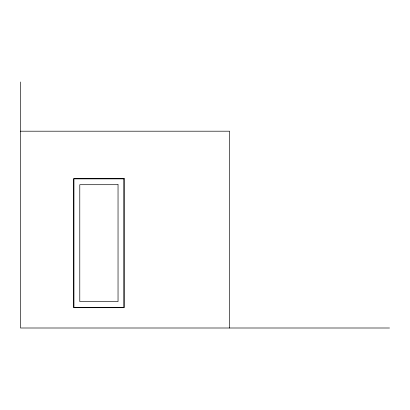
<?xml version="1.0" encoding="UTF-8"?>
<svg xmlns="http://www.w3.org/2000/svg" width="410" height="410" viewBox="0 0 410 410"><rect width="100%" height="100%" fill="white"/><g stroke="black" fill="none" stroke-linecap="round" stroke-linejoin="round"><path stroke-width="0.61" d="M20.5 131.2L229.6 131.2L229.6 328M389.5 328L20.5 328L20.5 82M124.189 178.555L73.636 178.555L73.636 307.705L124.189 307.705L124.189 178.555M123.881 178.862L73.944 178.862L73.944 307.397L123.881 307.397L123.881 178.862M118.039 184.705L79.786 184.705L79.786 301.555L118.039 301.555L118.039 184.705"/></g></svg>
